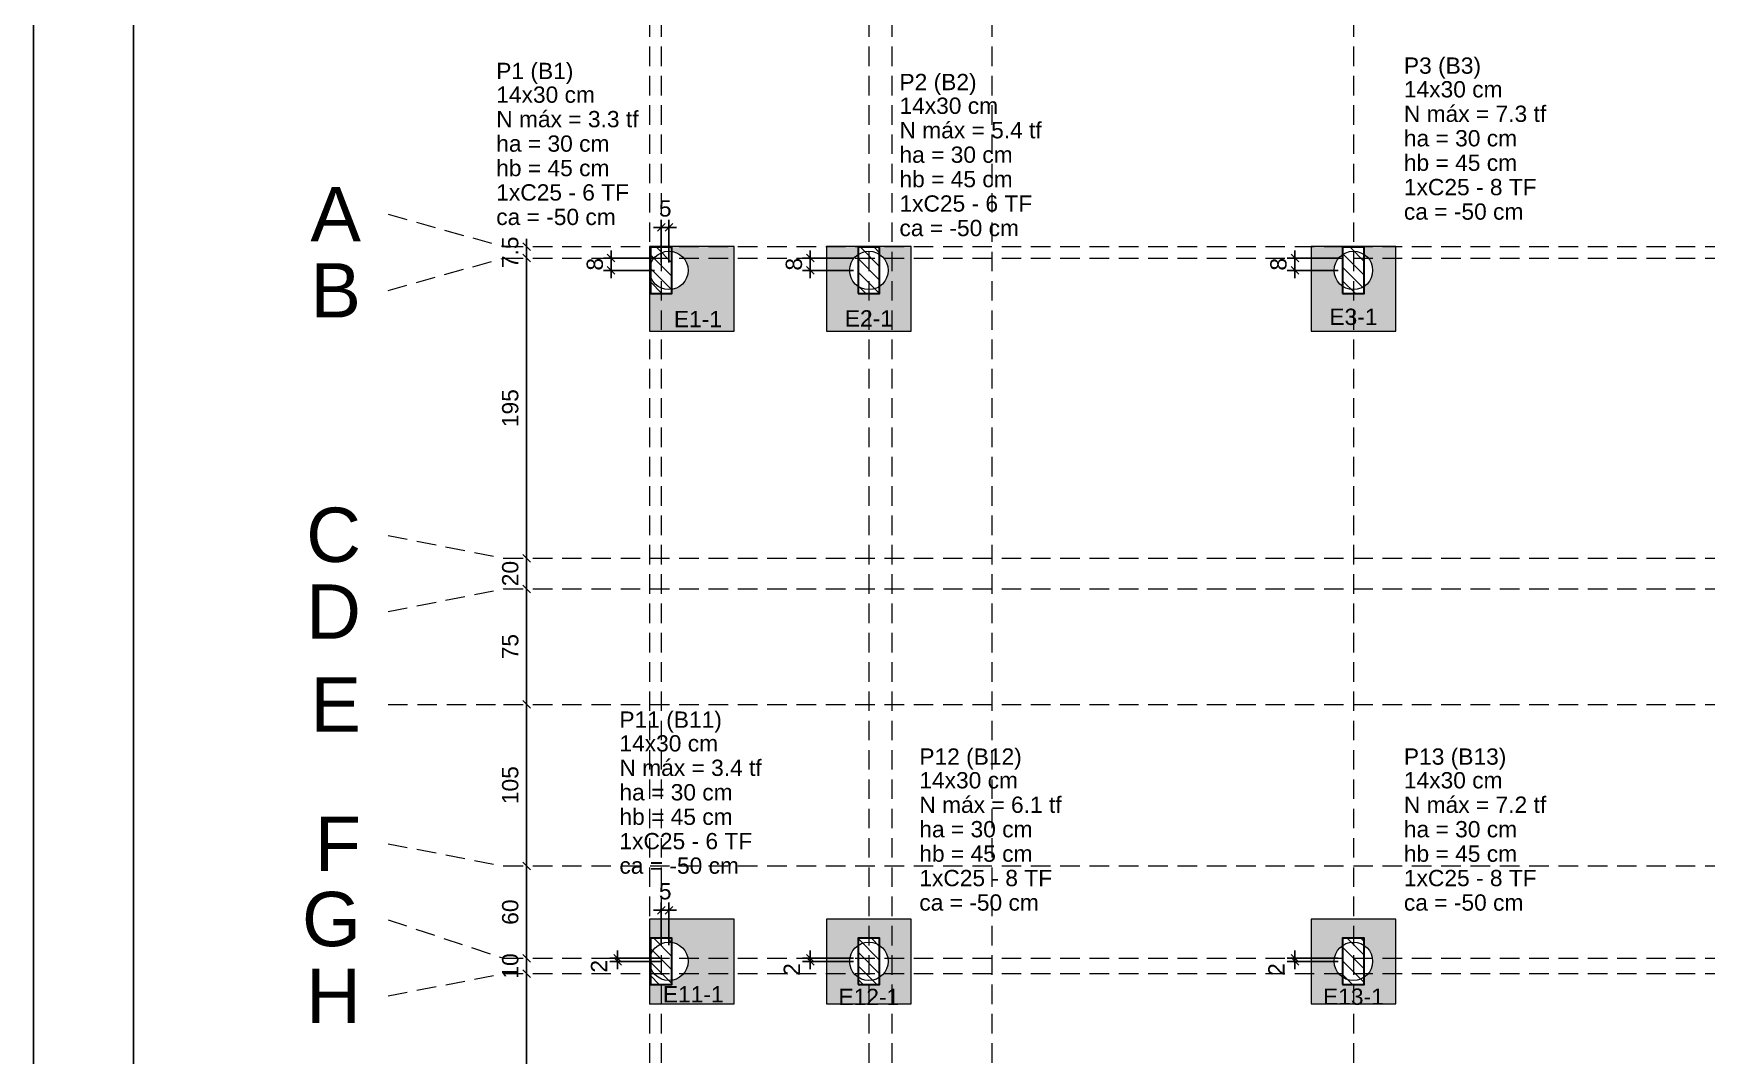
# Model space of a CAD drawing. Header units: millimetres. Extents: x -34 to 951, y -76 to 463.
# Drawn here: x -34.08 to -12.33, y 15.56 to 28.84 of the extents above; entities that cross this region are included whole.
import ezdxf

# ---------------------------------------------------------------- set-up
doc = ezdxf.new("R2010")
doc.units = ezdxf.units.MM
doc.header["$MEASUREMENT"] = 0
doc.linetypes.add('DASHED', pattern=[1.905, 1.27, -0.635])
doc.linetypes.add('NULL', pattern=[0])
for name, color, linetype, lineweight in [('LC-Cotas', 7, 'Continuous', 5), ('LC-Eixos', 7, 'DASHED', 5), ('LC-Estacas dos blocos', 252, 'Continuous', 5), ('LC-Hachuras dos blocos', 43, 'Continuous', 5), ('LC-Hachuras dos pilares', 9, 'Continuous', 5), ('LC-Seção das fundações', 7, 'Continuous', 5), ('LC-Seção dos pilares', 4, 'Continuous', 30), ('LC-Textos', 7, 'Continuous', 20)]:
    doc.layers.add(name, color=color, linetype=linetype, lineweight=lineweight)
doc.styles.add('Arial', font='arial.ttf')
doc.dimstyles.new('UM_50.000000', dxfattribs={"dimtxt": 0.18, "dimasz": 0.1, "dimexe": 0.1, "dimexo": 0.2, "dimgap": 0, "dimtad": 1, "dimtih": 1, "dimtoh": 1, "dimdec": 1, "dimlfac": 50, "dimzin": 0, "dimdsep": 46, "dimtxsty": 'Standard', "dimcen": 0.09, "dimdle": 0.1, "dimadec": 1, "dimazin": 2, "dimtfac": 1, "dimtdec": 4, "dimtofl": 0, "dimtmove": 0, "dimatfit": 3, "dimfxl": 1, "dimtolj": 1, "dimarcsym": 0})
pattern_1 = [(135, (-26.0734, -53.92581), (-0.08838835, -0.08838835), [])]

# ---------------------------------------------------------------- blocks, each defined once
blk = doc.blocks.new('_Oblique')
at = {"color": 0, "linetype": 'ByBlock', "lineweight": -2}
blk.add_line((-0.5, -0.5), (0.5, 0.5), dxfattribs=at)
blk = doc.blocks.new('*D8')
at = {"layer": 'Defpoints', "color": 0, "transparency": 16777216}
for p in [(-26.574, 25.924), (-25.812, 25.924), (-25.812, 25.764)]:
    blk.add_point(p, dxfattribs=at)
at = {"layer": 'LC-Cotas', "color": 0, "lineweight": -2, "transparency": 16777216}
for p, q in [((-26.012, 25.924), (-26.674, 25.924)), ((-26.574, 25.664), (-26.574, 26.024)), ((-26.012, 25.764), (-26.674, 25.764))]:
    blk.add_line(p, q, dxfattribs=at)
at = {"layer": 'LC-Cotas', "color": 0, "lineweight": -2, "transparency": 16777216, "xscale": 0.1, "yscale": 0.1, "zscale": 0.1}
for p, rotation in [((-26.574, 25.924), 90), ((-26.574, 25.764), 270)]:
    blk.add_blockref('_Oblique', p, dxfattribs=dict(at, rotation=rotation))
at = {"layer": 'LC-Cotas', "color": 7, "transparency": 16777216, "insert": (-26.785, 25.844), "char_height": 0.2118, "attachment_point": 5, "rotation": 90, "style": 'Arial'}
blk.add_mtext('\\A1;8', dxfattribs=at)
blk = doc.blocks.new('*D10')
at = {"layer": 'Defpoints', "color": 0, "transparency": 16777216}
for p in [(-26.491, 16.824), (-25.729, 16.824), (-25.729, 16.784)]:
    blk.add_point(p, dxfattribs=at)
at = {"layer": 'LC-Cotas', "color": 0, "lineweight": -2, "transparency": 16777216}
for p, q in [((-25.929, 16.824), (-26.591, 16.824)), ((-25.929, 16.784), (-26.591, 16.784)), ((-26.491, 16.684), (-26.491, 16.924))]:
    blk.add_line(p, q, dxfattribs=at)
at = {"layer": 'LC-Cotas', "color": 0, "lineweight": -2, "transparency": 16777216, "xscale": 0.1, "yscale": 0.1, "zscale": 0.1}
for p, rotation in [((-26.491, 16.824), 90), ((-26.491, 16.784), 270)]:
    blk.add_blockref('_Oblique', p, dxfattribs=dict(at, rotation=rotation))
at = {"layer": 'LC-Cotas', "color": 7, "transparency": 16777216, "insert": (-26.731, 16.72), "char_height": 0.2118, "attachment_point": 5, "rotation": 90, "style": 'Arial'}
blk.add_mtext('\\A1;2', dxfattribs=at)
blk = doc.blocks.new('*D11')
at = {"layer": 'Defpoints', "color": 0, "transparency": 16777216}
for p in [(-23.985, 16.824), (-23.223, 16.824), (-23.223, 16.784)]:
    blk.add_point(p, dxfattribs=at)
at = {"layer": 'LC-Cotas', "color": 0, "lineweight": -2, "transparency": 16777216}
for p, q in [((-23.423, 16.824), (-24.085, 16.824)), ((-23.423, 16.784), (-24.085, 16.784)), ((-23.985, 16.684), (-23.985, 16.924))]:
    blk.add_line(p, q, dxfattribs=at)
at = {"layer": 'LC-Cotas', "color": 0, "lineweight": -2, "transparency": 16777216, "xscale": 0.1, "yscale": 0.1, "zscale": 0.1}
for p, rotation in [((-23.985, 16.824), 90), ((-23.985, 16.784), 270)]:
    blk.add_blockref('_Oblique', p, dxfattribs=dict(at, rotation=rotation))
at = {"layer": 'LC-Cotas', "color": 7, "transparency": 16777216, "insert": (-24.225, 16.678), "char_height": 0.2118, "attachment_point": 5, "rotation": 90, "style": 'Arial'}
blk.add_mtext('\\A1;2', dxfattribs=at)
blk = doc.blocks.new('*D12')
at = {"layer": 'Defpoints', "color": 0, "transparency": 16777216}
for p in [(-17.685, 16.824), (-16.923, 16.824), (-16.923, 16.784)]:
    blk.add_point(p, dxfattribs=at)
at = {"layer": 'LC-Cotas', "color": 0, "lineweight": -2, "transparency": 16777216}
for p, q in [((-17.123, 16.824), (-17.785, 16.824)), ((-17.123, 16.784), (-17.785, 16.784)), ((-17.685, 16.684), (-17.685, 16.924))]:
    blk.add_line(p, q, dxfattribs=at)
at = {"layer": 'LC-Cotas', "color": 0, "lineweight": -2, "transparency": 16777216, "xscale": 0.1, "yscale": 0.1, "zscale": 0.1}
for p, rotation in [((-17.685, 16.824), 90), ((-17.685, 16.784), 270)]:
    blk.add_blockref('_Oblique', p, dxfattribs=dict(at, rotation=rotation))
at = {"layer": 'LC-Cotas', "color": 7, "transparency": 16777216, "insert": (-17.925, 16.678), "char_height": 0.2118, "attachment_point": 5, "rotation": 90, "style": 'Arial'}
blk.add_mtext('\\A1;2', dxfattribs=at)
blk = doc.blocks.new('*D15')
at = {"layer": 'Defpoints', "color": 0, "transparency": 16777216}
for p in [(-23.985, 25.924), (-23.223, 25.924), (-23.223, 25.764)]:
    blk.add_point(p, dxfattribs=at)
at = {"layer": 'LC-Cotas', "color": 0, "lineweight": -2, "transparency": 16777216}
for p, q in [((-23.423, 25.924), (-24.085, 25.924)), ((-23.985, 25.664), (-23.985, 26.024)), ((-23.423, 25.764), (-24.085, 25.764))]:
    blk.add_line(p, q, dxfattribs=at)
at = {"layer": 'LC-Cotas', "color": 0, "lineweight": -2, "transparency": 16777216, "xscale": 0.1, "yscale": 0.1, "zscale": 0.1}
for p, rotation in [((-23.985, 25.924), 90), ((-23.985, 25.764), 270)]:
    blk.add_blockref('_Oblique', p, dxfattribs=dict(at, rotation=rotation))
at = {"layer": 'LC-Cotas', "color": 7, "transparency": 16777216, "insert": (-24.197, 25.844), "char_height": 0.2118, "attachment_point": 5, "rotation": 90, "style": 'Arial'}
blk.add_mtext('\\A1;8', dxfattribs=at)
blk = doc.blocks.new('*D18')
at = {"layer": 'Defpoints', "color": 0, "transparency": 16777216}
for p in [(-17.685, 25.924), (-16.923, 25.924), (-16.923, 25.764)]:
    blk.add_point(p, dxfattribs=at)
at = {"layer": 'LC-Cotas', "color": 0, "lineweight": -2, "transparency": 16777216}
for p, q in [((-17.123, 25.924), (-17.785, 25.924)), ((-17.685, 25.664), (-17.685, 26.024)), ((-17.123, 25.764), (-17.785, 25.764))]:
    blk.add_line(p, q, dxfattribs=at)
at = {"layer": 'LC-Cotas', "color": 0, "lineweight": -2, "transparency": 16777216, "xscale": 0.1, "yscale": 0.1, "zscale": 0.1}
for p, rotation in [((-17.685, 25.924), 90), ((-17.685, 25.764), 270)]:
    blk.add_blockref('_Oblique', p, dxfattribs=dict(at, rotation=rotation))
at = {"layer": 'LC-Cotas', "color": 7, "transparency": 16777216, "insert": (-17.897, 25.844), "char_height": 0.2118, "attachment_point": 5, "rotation": 90, "style": 'Arial'}
blk.add_mtext('\\A1;8', dxfattribs=at)
blk = doc.blocks.new('*D81')
at = {"layer": 'Defpoints', "color": 0, "transparency": 16777216}
for p in [(-27.673, 16.624), (-27.673, 16.624), (-27.673, 11.724)]:
    blk.add_point(p, dxfattribs=at)
at = {"layer": 'LC-Cotas', "color": 0, "lineweight": -2, "transparency": 16777216}
blk.add_line((-27.673, 11.624), (-27.673, 16.724), dxfattribs=at)
at = {"layer": 'LC-Cotas', "color": 0, "lineweight": -2, "transparency": 16777216, "xscale": 0.1, "yscale": 0.1, "zscale": 0.1}
for p, rotation in [((-27.673, 16.624), 90), ((-27.673, 11.724), 270)]:
    blk.add_blockref('_Oblique', p, dxfattribs=dict(at, rotation=rotation))
at = {"layer": 'LC-Cotas', "color": 7, "transparency": 16777216, "insert": (-27.885, 14.174), "char_height": 0.2118, "attachment_point": 5, "rotation": 90, "style": 'Arial'}
blk.add_mtext('\\A1;245', dxfattribs=at)
blk = doc.blocks.new('*D82')
at = {"layer": 'Defpoints', "color": 0, "transparency": 16777216}
for p in [(-27.673, 16.824), (-27.673, 16.824), (-27.673, 16.624)]:
    blk.add_point(p, dxfattribs=at)
at = {"layer": 'LC-Cotas', "color": 0, "lineweight": -2, "transparency": 16777216}
blk.add_line((-27.673, 16.524), (-27.673, 16.924), dxfattribs=at)
at = {"layer": 'LC-Cotas', "color": 0, "lineweight": -2, "transparency": 16777216, "xscale": 0.1, "yscale": 0.1, "zscale": 0.1}
for p, rotation in [((-27.673, 16.824), 90), ((-27.673, 16.624), 270)]:
    blk.add_blockref('_Oblique', p, dxfattribs=dict(at, rotation=rotation))
at = {"layer": 'LC-Cotas', "color": 7, "transparency": 16777216, "insert": (-27.885, 16.724), "char_height": 0.2118, "attachment_point": 5, "rotation": 90, "style": 'Arial'}
blk.add_mtext('\\A1;10', dxfattribs=at)
blk = doc.blocks.new('*D83')
at = {"layer": 'Defpoints', "color": 0, "transparency": 16777216}
for p in [(-27.673, 18.024), (-27.673, 18.024), (-27.673, 16.824)]:
    blk.add_point(p, dxfattribs=at)
at = {"layer": 'LC-Cotas', "color": 0, "lineweight": -2, "transparency": 16777216}
blk.add_line((-27.673, 16.724), (-27.673, 18.124), dxfattribs=at)
at = {"layer": 'LC-Cotas', "color": 0, "lineweight": -2, "transparency": 16777216, "xscale": 0.1, "yscale": 0.1, "zscale": 0.1}
for p, rotation in [((-27.673, 18.024), 90), ((-27.673, 16.824), 270)]:
    blk.add_blockref('_Oblique', p, dxfattribs=dict(at, rotation=rotation))
at = {"layer": 'LC-Cotas', "color": 7, "transparency": 16777216, "insert": (-27.885, 17.424), "char_height": 0.2118, "attachment_point": 5, "rotation": 90, "style": 'Arial'}
blk.add_mtext('\\A1;60', dxfattribs=at)
blk = doc.blocks.new('*D84')
at = {"layer": 'Defpoints', "color": 0, "transparency": 16777216}
for p in [(-27.673, 20.124), (-27.673, 20.124), (-27.673, 18.024)]:
    blk.add_point(p, dxfattribs=at)
at = {"layer": 'LC-Cotas', "color": 0, "lineweight": -2, "transparency": 16777216}
blk.add_line((-27.673, 17.924), (-27.673, 20.224), dxfattribs=at)
at = {"layer": 'LC-Cotas', "color": 0, "lineweight": -2, "transparency": 16777216, "xscale": 0.1, "yscale": 0.1, "zscale": 0.1}
for p, rotation in [((-27.673, 20.124), 90), ((-27.673, 18.024), 270)]:
    blk.add_blockref('_Oblique', p, dxfattribs=dict(at, rotation=rotation))
at = {"layer": 'LC-Cotas', "color": 7, "transparency": 16777216, "insert": (-27.885, 19.074), "char_height": 0.2118, "attachment_point": 5, "rotation": 90, "style": 'Arial'}
blk.add_mtext('\\A1;105', dxfattribs=at)
blk = doc.blocks.new('*D85')
at = {"layer": 'Defpoints', "color": 0, "transparency": 16777216}
for p in [(-27.673, 21.624), (-27.673, 21.624), (-27.673, 20.124)]:
    blk.add_point(p, dxfattribs=at)
at = {"layer": 'LC-Cotas', "color": 0, "lineweight": -2, "transparency": 16777216}
blk.add_line((-27.673, 20.024), (-27.673, 21.724), dxfattribs=at)
at = {"layer": 'LC-Cotas', "color": 0, "lineweight": -2, "transparency": 16777216, "xscale": 0.1, "yscale": 0.1, "zscale": 0.1}
for p, rotation in [((-27.673, 21.624), 90), ((-27.673, 20.124), 270)]:
    blk.add_blockref('_Oblique', p, dxfattribs=dict(at, rotation=rotation))
at = {"layer": 'LC-Cotas', "color": 7, "transparency": 16777216, "insert": (-27.885, 20.874), "char_height": 0.2118, "attachment_point": 5, "rotation": 90, "style": 'Arial'}
blk.add_mtext('\\A1;75', dxfattribs=at)
blk = doc.blocks.new('*D86')
at = {"layer": 'Defpoints', "color": 0, "transparency": 16777216}
for p in [(-27.673, 22.024), (-27.673, 22.024), (-27.673, 21.624)]:
    blk.add_point(p, dxfattribs=at)
at = {"layer": 'LC-Cotas', "color": 0, "lineweight": -2, "transparency": 16777216}
blk.add_line((-27.673, 21.524), (-27.673, 22.124), dxfattribs=at)
at = {"layer": 'LC-Cotas', "color": 0, "lineweight": -2, "transparency": 16777216, "xscale": 0.1, "yscale": 0.1, "zscale": 0.1}
for p, rotation in [((-27.673, 22.024), 90), ((-27.673, 21.624), 270)]:
    blk.add_blockref('_Oblique', p, dxfattribs=dict(at, rotation=rotation))
at = {"layer": 'LC-Cotas', "color": 7, "transparency": 16777216, "insert": (-27.885, 21.824), "char_height": 0.2118, "attachment_point": 5, "rotation": 90, "style": 'Arial'}
blk.add_mtext('\\A1;20', dxfattribs=at)
blk = doc.blocks.new('*D87')
at = {"layer": 'Defpoints', "color": 0, "transparency": 16777216}
for p in [(-27.673, 25.924), (-27.673, 25.924), (-27.673, 22.024)]:
    blk.add_point(p, dxfattribs=at)
at = {"layer": 'LC-Cotas', "color": 0, "lineweight": -2, "transparency": 16777216}
blk.add_line((-27.673, 21.924), (-27.673, 26.024), dxfattribs=at)
at = {"layer": 'LC-Cotas', "color": 0, "lineweight": -2, "transparency": 16777216, "xscale": 0.1, "yscale": 0.1, "zscale": 0.1}
for p, rotation in [((-27.673, 25.924), 90), ((-27.673, 22.024), 270)]:
    blk.add_blockref('_Oblique', p, dxfattribs=dict(at, rotation=rotation))
at = {"layer": 'LC-Cotas', "color": 7, "transparency": 16777216, "insert": (-27.885, 23.974), "char_height": 0.2118, "attachment_point": 5, "rotation": 90, "style": 'Arial'}
blk.add_mtext('\\A1;195', dxfattribs=at)
blk = doc.blocks.new('*D88')
at = {"layer": 'Defpoints', "color": 0, "transparency": 16777216}
for p in [(-27.673, 26.074), (-27.673, 26.074), (-27.673, 25.924)]:
    blk.add_point(p, dxfattribs=at)
at = {"layer": 'LC-Cotas', "color": 0, "lineweight": -2, "transparency": 16777216}
blk.add_line((-27.673, 25.824), (-27.673, 26.174), dxfattribs=at)
at = {"layer": 'LC-Cotas', "color": 0, "lineweight": -2, "transparency": 16777216, "xscale": 0.1, "yscale": 0.1, "zscale": 0.1}
for p, rotation in [((-27.673, 26.074), 90), ((-27.673, 25.924), 270)]:
    blk.add_blockref('_Oblique', p, dxfattribs=dict(at, rotation=rotation))
at = {"layer": 'LC-Cotas', "color": 7, "transparency": 16777216, "insert": (-27.885, 25.999), "char_height": 0.2118, "attachment_point": 5, "rotation": 90, "style": 'Arial'}
blk.add_mtext('\\A1;7.5', dxfattribs=at)
blk = doc.blocks.new('*D174')
at = {"layer": 'Defpoints', "color": 0, "transparency": 16777216}
for p in [(-25.823, 17.449), (-25.923, 16.793), (-25.823, 16.793)]:
    blk.add_point(p, dxfattribs=at)
at = {"layer": 'LC-Cotas', "color": 0, "lineweight": -2, "transparency": 16777216}
for p, q in [((-26.023, 17.449), (-25.723, 17.449)), ((-25.923, 16.993), (-25.923, 17.549)), ((-25.823, 16.993), (-25.823, 17.549))]:
    blk.add_line(p, q, dxfattribs=at)
at = {"layer": 'LC-Cotas', "color": 0, "lineweight": -2, "transparency": 16777216, "xscale": 0.1, "yscale": 0.1, "zscale": 0.1, "rotation": 180}
blk.add_blockref('_Oblique', (-25.923, 17.449), dxfattribs=at)
at = {"layer": 'LC-Cotas', "color": 0, "lineweight": -2, "transparency": 16777216, "xscale": 0.1, "yscale": 0.1, "zscale": 0.1}
blk.add_blockref('_Oblique', (-25.823, 17.449), dxfattribs=at)
at = {"layer": 'LC-Cotas', "color": 7, "transparency": 16777216, "insert": (-25.871, 17.694), "char_height": 0.2118, "attachment_point": 5, "rotation": 0.0057, "style": 'Arial'}
blk.add_mtext('\\A1;5', dxfattribs=at)
blk = doc.blocks.new('*D175')
at = {"layer": 'Defpoints', "color": 0, "transparency": 16777216}
for p in [(-25.823, 26.323), (-25.923, 25.667), (-25.823, 25.667)]:
    blk.add_point(p, dxfattribs=at)
at = {"layer": 'LC-Cotas', "color": 0, "lineweight": -2, "transparency": 16777216}
for p, q in [((-26.023, 26.323), (-25.723, 26.323)), ((-25.923, 25.867), (-25.923, 26.423)), ((-25.823, 25.867), (-25.823, 26.423))]:
    blk.add_line(p, q, dxfattribs=at)
at = {"layer": 'LC-Cotas', "color": 0, "lineweight": -2, "transparency": 16777216, "xscale": 0.1, "yscale": 0.1, "zscale": 0.1, "rotation": 180}
blk.add_blockref('_Oblique', (-25.923, 26.323), dxfattribs=at)
at = {"layer": 'LC-Cotas', "color": 0, "lineweight": -2, "transparency": 16777216, "xscale": 0.1, "yscale": 0.1, "zscale": 0.1}
blk.add_blockref('_Oblique', (-25.823, 26.323), dxfattribs=at)
at = {"layer": 'LC-Cotas', "color": 7, "transparency": 16777216, "insert": (-25.871, 26.568), "char_height": 0.2118, "attachment_point": 5, "rotation": 0.0057, "style": 'Arial'}
blk.add_mtext('\\A1;5', dxfattribs=at)

msp = doc.modelspace()

# ---------------------------------------------------------------- hatches: boundary and pattern name
h = msp.add_hatch(color=43)
h.dxf.hatch_style = 1
h.paths.add_polyline_path([(-24.9734, 25.9242), (-25.6313, 25.9242, -0.1753905), (-25.5734, 25.7642, -0.3678942), (-25.7834, 25.5174), (-25.7834, 25.4642), (-25.9234, 25.4642), (-25.9234, 24.9742), (-24.9734, 24.9742)])
h.paths.add_polyline_path([(-25.9234, 25.4642), (-26.0634, 25.4642), (-26.0634, 25.6942, -0.0710678), (-26.0734, 25.7642), (-26.0734, 24.9742), (-25.9234, 24.9742)])
h.paths.add_polyline_path([(-24.9734, 26.0742), (-25.9234, 26.0742), (-25.9234, 26.0642), (-25.7834, 26.0642), (-25.7834, 26.011, -0.1808352), (-25.6313, 25.9242), (-24.9734, 25.9242)])
h = msp.add_hatch(color=43)
h.dxf.hatch_style = 1
h.paths.add_polyline_path([(-22.6734, 25.9242), (-22.9234, 25.9242), (-22.9234, 24.9742), (-22.6734, 24.9742)])
h.paths.add_polyline_path([(-22.9234, 25.9242), (-23.0313, 25.9242, -0.1753905), (-22.9734, 25.7642, -0.2490694), (-23.0834, 25.5571), (-23.0834, 25.4642), (-23.2234, 25.4642), (-23.2234, 24.9742), (-22.9234, 24.9742)])
h.paths.add_polyline_path([(-23.2234, 25.4642), (-23.3634, 25.4642), (-23.3634, 25.5571, -0.2490694), (-23.4734, 25.7642, -0.1753905), (-23.4155, 25.9242), (-23.7734, 25.9242), (-23.7734, 24.9742), (-23.2234, 24.9742)])
h.paths.add_polyline_path([(-23.3634, 26.0642), (-23.2234, 26.0642), (-23.2234, 26.0742), (-23.7734, 26.0742), (-23.7734, 25.9242), (-23.4155, 25.9242, -0.070595), (-23.3634, 25.9713)])
h.paths.add_polyline_path([(-22.6734, 26.0742), (-22.9234, 26.0742), (-22.9234, 25.9242), (-22.6734, 25.9242)])
h.paths.add_polyline_path([(-22.9234, 26.0742), (-23.2234, 26.0742), (-23.2234, 26.0642), (-23.0834, 26.0642), (-23.0834, 25.9713, -0.070595), (-23.0313, 25.9242), (-22.9234, 25.9242)])
h = msp.add_hatch(color=43)
h.dxf.hatch_style = 1
h.paths.add_polyline_path([(-16.3734, 25.9242), (-16.7313, 25.9242, -0.1753905), (-16.6734, 25.7642, -0.2490694), (-16.7834, 25.5571), (-16.7834, 25.4642), (-16.9234, 25.4642), (-16.9234, 24.9742), (-16.3734, 24.9742)])
h.paths.add_polyline_path([(-16.9234, 25.4642), (-17.0634, 25.4642), (-17.0634, 25.5571, -0.2490694), (-17.1734, 25.7642, -0.1753905), (-17.1155, 25.9242), (-17.4734, 25.9242), (-17.4734, 24.9742), (-16.9234, 24.9742)])
h.paths.add_polyline_path([(-17.0634, 26.0642), (-16.9234, 26.0642), (-16.9234, 26.0742), (-17.4734, 26.0742), (-17.4734, 25.9242), (-17.1155, 25.9242, -0.070595), (-17.0634, 25.9713)])
h.paths.add_polyline_path([(-16.3734, 26.0742), (-16.9234, 26.0742), (-16.9234, 26.0642), (-16.7834, 26.0642), (-16.7834, 25.9713, -0.070595), (-16.7313, 25.9242), (-16.3734, 25.9242)])
h = msp.add_hatch(color=43)
h.dxf.hatch_style = 1
h.paths.add_polyline_path([(-24.9734, 17.3342), (-25.9234, 17.3342), (-25.9234, 17.0842), (-25.7834, 17.0842), (-25.7834, 17.031, -0.3229247), (-25.5766, 16.8242), (-24.9734, 16.8242)])
h.paths.add_polyline_path([(-25.9234, 17.3342), (-26.0734, 17.3342), (-26.0734, 16.8242), (-26.0702, 16.8242, -0.0307856), (-26.0634, 16.8542), (-26.0634, 17.0842), (-25.9234, 17.0842)])
h.paths.add_polyline_path([(-24.9734, 16.8242), (-25.5766, 16.8242, -0.0401943), (-25.5734, 16.7842, -0.1753905), (-25.6313, 16.6242), (-24.9734, 16.6242)])
h.paths.add_polyline_path([(-24.9734, 16.6242), (-25.6313, 16.6242, -0.1808352), (-25.7834, 16.5374), (-25.7834, 16.4842), (-25.9234, 16.4842), (-25.9234, 16.2342), (-24.9734, 16.2342)])
h.paths.add_polyline_path([(-25.9234, 16.4842), (-26.0634, 16.4842), (-26.0634, 16.6242), (-26.0734, 16.6242), (-26.0734, 16.2342), (-25.9234, 16.2342)])
at = {"layer": 'LC-Hachuras dos blocos', "linetype": 'Continuous', "ltscale": 0.2}
h = msp.add_hatch(color=43, dxfattribs=at)
h.paths.add_polyline_path([(-23.7734, 17.3342), (-23.7734, 16.2342), (-22.6734, 16.2342), (-22.6734, 17.3342), (-23.7734, 17.3342)])
h.paths.add_polyline_path([(-23.0834, 16.5792), (-23.0466, 16.6074), (-23.0069, 16.6592), (-22.9819, 16.7195), (-22.9734, 16.7842), (-22.9819, 16.8489), (-23.0069, 16.9092), (-23.0466, 16.961), (-23.0834, 16.9892), (-23.0834, 17.0842), (-23.3634, 17.0842), (-23.3634, 16.9892), (-23.4002, 16.961), (-23.4399, 16.9092), (-23.4649, 16.8489), (-23.4734, 16.7842), (-23.4649, 16.7195), (-23.4399, 16.6592), (-23.4002, 16.6074), (-23.3634, 16.5792), (-23.3634, 16.4842), (-23.0834, 16.4842), (-23.0834, 16.5792)], flags=0)
h = msp.add_hatch(color=43, dxfattribs=at)
h.paths.add_polyline_path([(-17.4734, 17.3342), (-17.4734, 16.2342), (-16.3734, 16.2342), (-16.3734, 17.3342), (-17.4734, 17.3342)])
h.paths.add_polyline_path([(-16.7834, 16.5792), (-16.7466, 16.6074), (-16.7069, 16.6592), (-16.6819, 16.7195), (-16.6734, 16.7842), (-16.6819, 16.8489), (-16.7069, 16.9092), (-16.7466, 16.961), (-16.7834, 16.9892), (-16.7834, 17.0842), (-17.0634, 17.0842), (-17.0634, 16.9892), (-17.1002, 16.961), (-17.1399, 16.9092), (-17.1649, 16.8489), (-17.1734, 16.7842), (-17.1649, 16.7195), (-17.1399, 16.6592), (-17.1002, 16.6074), (-17.0634, 16.5792), (-17.0634, 16.4842), (-16.7834, 16.4842), (-16.7834, 16.5792)], flags=0)
at = {"layer": 'LC-Hachuras dos pilares', "linetype": 'Continuous', "ltscale": 0.2}
h = msp.add_hatch(dxfattribs=at)
h.set_pattern_fill('ANSI31', color=9, angle=90, style=0)
h.set_pattern_definition(pattern_1)
h.paths.add_polyline_path([(-26.0634, 25.4642), (-25.7834, 25.4642), (-25.7834, 26.0642), (-26.0634, 26.0642), (-26.0634, 25.4642)])
h = msp.add_hatch(dxfattribs=at)
h.set_pattern_fill('ANSI31', color=9, angle=90, style=0)
h.set_pattern_definition(pattern_1)
h.paths.add_polyline_path([(-23.3634, 25.4642), (-23.0834, 25.4642), (-23.0834, 26.0642), (-23.3634, 26.0642), (-23.3634, 25.4642)])
h = msp.add_hatch(dxfattribs=at)
h.set_pattern_fill('ANSI31', color=9, angle=90, style=0)
h.set_pattern_definition(pattern_1)
h.paths.add_polyline_path([(-17.0634, 25.4642), (-16.7834, 25.4642), (-16.7834, 26.0642), (-17.0634, 26.0642), (-17.0634, 25.4642)])
h = msp.add_hatch(dxfattribs=at)
h.set_pattern_fill('ANSI31', color=9, angle=90, style=0)
h.set_pattern_definition(pattern_1)
h.paths.add_polyline_path([(-26.0634, 16.4842), (-25.7834, 16.4842), (-25.7834, 17.0842), (-26.0634, 17.0842), (-26.0634, 16.4842)])
h = msp.add_hatch(dxfattribs=at)
h.set_pattern_fill('ANSI31', color=9, angle=90, style=0)
h.set_pattern_definition(pattern_1)
h.paths.add_polyline_path([(-23.3634, 16.4842), (-23.0834, 16.4842), (-23.0834, 17.0842), (-23.3634, 17.0842), (-23.3634, 16.4842)])
h = msp.add_hatch(dxfattribs=at)
h.set_pattern_fill('ANSI31', color=9, angle=90, style=0)
h.set_pattern_definition(pattern_1)
h.paths.add_polyline_path([(-17.0634, 16.4842), (-16.7834, 16.4842), (-16.7834, 17.0842), (-17.0634, 17.0842), (-17.0634, 16.4842)])

# ---------------------------------------------------------------- linework, layer by layer
at = {"color": 7}
for p, q in [((-34.0843, -76.3225), (-34.0843, 42.5775)), ((-32.7843, -74.0225), (-32.7843, 40.2775))]:
    msp.add_line(p, q, dxfattribs=at)
at = {"layer": 'LC-Eixos', "ltscale": 0.2}
for p, q in [((-26.0734, 30.1981), (-26.0734, -63.4258)), ((-25.9234, 30.1981), (-25.9234, -63.4258)), ((-23.2234, 30.1981), (-23.2234, -63.4258)), ((-22.9234, 30.1981), (-22.9234, -63.4258)), ((-21.6234, 30.1981), (-21.6234, -63.4258)), ((-16.9234, 30.1981), (-16.9234, -63.4258)), ((-29.4734, 26.4934), (-27.9734, 26.0742)), ((-29.4734, 25.505), (-27.9734, 25.9242)), ((-27.9734, 26.0742), (7.7872, 26.0742)), ((-27.9734, 25.9242), (7.7872, 25.9242)), ((-29.4734, 22.3184), (-27.9734, 22.0242)), ((-27.9734, 22.0242), (7.7872, 22.0242)), ((-29.4734, 21.33), (-27.9734, 21.6242)), ((-27.9734, 21.6242), (7.7872, 21.6242)), ((-29.4734, 20.1242), (-27.9734, 20.1242)), ((-27.9734, 20.1242), (7.7872, 20.1242)), ((-29.4734, 18.3126), (-27.9734, 18.0242)), ((-27.9734, 18.0242), (7.7872, 18.0242)), ((-29.4734, 17.3242), (-27.9734, 16.8242)), ((-27.9734, 16.8242), (7.7872, 16.8242)), ((-29.4734, 16.3358), (-27.9734, 16.6242)), ((-27.9734, 16.6242), (7.7872, 16.6242))]:
    msp.add_line(p, q, dxfattribs=at)
at = {"layer": 'LC-Estacas dos blocos'}
for centre in [(-25.8234, 25.7642), (-23.2234, 25.7642), (-16.9234, 25.7642), (-25.8234, 16.7842), (-23.2234, 16.7842), (-16.9234, 16.7842)]:
    msp.add_circle(centre, 0.25, dxfattribs=at)
at = {"layer": 'LC-Seção das fundações'}
for points in [[(-26.0734, 26.0742), (-26.0734, 24.9742), (-24.9734, 24.9742), (-24.9734, 26.0742), (-26.0734, 26.0742)], [(-23.7734, 26.0742), (-23.7734, 24.9742), (-22.6734, 24.9742), (-22.6734, 26.0742), (-23.7734, 26.0742)], [(-17.4734, 26.0742), (-17.4734, 24.9742), (-16.3734, 24.9742), (-16.3734, 26.0742), (-17.4734, 26.0742)], [(-26.0734, 17.3342), (-26.0734, 16.2342), (-24.9734, 16.2342), (-24.9734, 17.3342), (-26.0734, 17.3342)], [(-23.7734, 17.3342), (-23.7734, 16.2342), (-22.6734, 16.2342), (-22.6734, 17.3342), (-23.7734, 17.3342)], [(-17.4734, 17.3342), (-17.4734, 16.2342), (-16.3734, 16.2342), (-16.3734, 17.3342), (-17.4734, 17.3342)]]:
    msp.add_lwpolyline(points, close=True, dxfattribs=at)
at = {"layer": 'LC-Seção dos pilares'}
for points in [[(-26.0634, 25.4642), (-25.7834, 25.4642), (-25.7834, 26.0642), (-26.0634, 26.0642), (-26.0634, 25.4642)], [(-23.3634, 25.4642), (-23.0834, 25.4642), (-23.0834, 26.0642), (-23.3634, 26.0642), (-23.3634, 25.4642)], [(-17.0634, 25.4642), (-16.7834, 25.4642), (-16.7834, 26.0642), (-17.0634, 26.0642), (-17.0634, 25.4642)], [(-26.0634, 16.4842), (-25.7834, 16.4842), (-25.7834, 17.0842), (-26.0634, 17.0842), (-26.0634, 16.4842)], [(-23.3634, 16.4842), (-23.0834, 16.4842), (-23.0834, 17.0842), (-23.3634, 17.0842), (-23.3634, 16.4842)], [(-17.0634, 16.4842), (-16.7834, 16.4842), (-16.7834, 17.0842), (-17.0634, 17.0842), (-17.0634, 16.4842)]]:
    msp.add_lwpolyline(points, close=True, dxfattribs=at)

# ---------------------------------------------------------------- texts
at = {"layer": 'LC-Textos', "linetype": 'NULL', "ltscale": 0.2, "line_spacing_factor": 0.798, "style": 'Arial'}
for s, insert, char_height, width, attachment_point in [('P3 (B3)', (-16.2674, 28.2562), 0.2118, 2.005966, 7), ('14x30 cm', (-16.2674, 28.0091), 0.2118, 2.565492, 7), ('N máx = 7.3 tf', (-16.2674, 27.6911), 0.2118, 3.699397, 7), ('ha = 30 cm', (-16.2674, 27.3731), 0.2118, 2.943568, 7), ('hb = 45 cm', (-16.2674, 27.0551), 0.2118, 2.943568, 7), ('A', (-29.8264, 26.1402), 0.706, 1.316216, 9), ('1xC25 - 8 TF', (-16.2674, 26.7381), 0.2118, 3.452727, 7), ('ca = -50 cm', (-16.2674, 26.4201), 0.2118, 3.107584, 7), ('B', (-29.8264, 25.1522), 0.706, 1.316216, 9), ('E1-1', (-25.4458, 25.0256), 0.2118, 1.249814, 8), ('E2-1', (-23.2234, 25.0341), 0.2118, 1.249814, 8), ('E3-1', (-16.9234, 25.0521), 0.2118, 1.249814, 8), ('C', (-29.8264, 21.9652), 0.706, 1.424915, 9), ('D', (-29.8264, 20.9772), 0.706, 1.424915, 9), ('E', (-29.8264, 19.7712), 0.706, 1.316216, 9), ('P12 (B12)', (-22.5674, 19.2762), 0.2118, 2.663966, 7), ('P13 (B13)', (-16.2674, 19.2762), 0.2118, 2.663966, 7), ('14x30 cm', (-22.5674, 19.0291), 0.2118, 2.565492, 7), ('14x30 cm', (-16.2674, 19.0291), 0.2118, 2.565492, 7), ('N máx = 6.1 tf', (-22.5674, 18.7111), 0.2118, 3.699397, 7), ('N máx = 7.2 tf', (-16.2674, 18.7111), 0.2118, 3.699397, 7), ('F', (-29.8264, 17.9592), 0.706, 1.205366, 9), ('ha = 30 cm', (-22.5674, 18.3931), 0.2118, 2.943568, 7), ('ha = 30 cm', (-16.2674, 18.3931), 0.2118, 2.943568, 7), ('hb = 45 cm', (-22.5674, 18.0751), 0.2118, 2.943568, 7), ('hb = 45 cm', (-16.2674, 18.0751), 0.2118, 2.943568, 7), ('1xC25 - 8 TF', (-22.5674, 17.7581), 0.2118, 3.452727, 7), ('1xC25 - 8 TF', (-16.2674, 17.7581), 0.2118, 3.452727, 7), ('G', (-29.8264, 16.9712), 0.706, 1.534689, 9), ('ca = -50 cm', (-22.5674, 17.4401), 0.2118, 3.107584, 7), ('ca = -50 cm', (-16.2674, 17.4401), 0.2118, 3.107584, 7), ('H', (-29.8264, 15.9832), 0.706, 1.424915, 9), ('E11-1', (-25.5062, 16.2505), 0.2118, 1.578814, 8), ('E12-1', (-23.2234, 16.2161), 0.2118, 1.578814, 8), ('E13-1', (-16.9234, 16.2161), 0.2118, 1.578814, 8)]:
    msp.add_mtext(s, dxfattribs=dict(at, insert=insert, char_height=char_height, width=width, attachment_point=attachment_point))
at = {"layer": 'LC-Textos', "color": 5, "linetype": 'NULL', "ltscale": 0.2, "char_height": 0.2118, "attachment_point": 7, "line_spacing_factor": 0.798, "style": 'Arial'}
for s, insert, width in [('P1 (B1)', (-28.0677, 28.1869), 2.005966), ('P2 (B2)', (-22.8256, 28.0427), 2.005966), ('14x30 cm', (-28.0677, 27.9398), 2.565492), ('N máx = 3.3 tf', (-28.0677, 27.6218), 3.699397), ('14x30 cm', (-22.8256, 27.7956), 2.565492), ('N máx = 5.4 tf', (-22.8256, 27.4776), 3.699397), ('ha = 30 cm', (-28.0677, 27.3038), 2.943568), ('hb = 45 cm', (-28.0677, 26.9858), 2.943568), ('ha = 30 cm', (-22.8256, 27.1596), 2.943568), ('hb = 45 cm', (-22.8256, 26.8416), 2.943568), ('1xC25 - 6 TF', (-28.0677, 26.6688), 3.452727), ('ca = -50 cm', (-28.0677, 26.3508), 3.107584), ('1xC25 - 6 TF', (-22.8256, 26.5246), 3.452727), ('ca = -50 cm', (-22.8256, 26.2066), 3.107584), ('P11 (B11)', (-26.4662, 19.756), 2.663966), ('14x30 cm', (-26.4662, 19.5089), 2.565492), ('N máx = 3.4 tf', (-26.4662, 19.1909), 3.699397), ('ha = 30 cm', (-26.4662, 18.8729), 2.943568), ('hb = 45 cm', (-26.4662, 18.5549), 2.943568), ('1xC25 - 6 TF', (-26.4662, 18.2379), 3.452727), ('ca = -50 cm', (-26.4662, 17.9199), 3.107584)]:
    msp.add_mtext(s, dxfattribs=dict(at, insert=insert, width=width))

# ---------------------------------------------------------------- dimensions: what is measured, and where the dimension line sits
at = {"layer": 'LC-Cotas'}
for base, p1, p2, picture, middle in [((-25.8234, 26.3231), (-25.9234, 25.6672), (-25.8234, 25.6672), '*D175', (-25.8715, 26.5682)), ((-25.8234, 17.4493), (-25.9234, 16.7934), (-25.8234, 16.7934), '*D174', (-25.8715, 17.6944))]:
    dim = msp.add_linear_dim(base=base, p1=p1, p2=p2, dimstyle='UM_50.000000', override={"dimtxt": 0.2118, "dimtih": 0, "dimtoh": 0, "dimzin": 8, "dimtxsty": 'Arial', "dimblk": 'Oblique', "dimblk1": 'Oblique', "dimblk2": 'Oblique', "dimsah": 1, "dimclrt": 7, "dimazin": 3, "dimtmove": 2, "dimldrblk": 'Oblique'}, dxfattribs=at)
    dim.commit()
    dim.dimension.update_dxf_attribs({"geometry": picture, "text_midpoint": middle, "dimtype": 160, "text_rotation": 0.00573})
for base, p1, p2, override, picture, middle in [((-27.6734, 26.0742), (-27.6734, 25.9242), (-27.6734, 26.0742), {"dimtxt": 0.2118, "dimasz": 0.1, "dimexe": 0.1, "dimexo": 0.2, "dimtad": 1, "dimtih": 0, "dimtoh": 0, "dimdec": 1, "dimlfac": 50, "dimzin": 8, "dimtxsty": 'Arial', "dimblk": 'Oblique', "dimblk1": 'Oblique', "dimblk2": 'Oblique', "dimsah": 1, "dimdle": 0.1, "dimse1": 1, "dimse2": 1, "dimclrt": 7, "dimadec": 1, "dimazin": 3, "dimtmove": 2, "dimldrblk": 'Oblique'}, '*D88', (-27.8852, 25.9992)), ((-27.6734, 25.9242), (-27.6734, 22.0242), (-27.6734, 25.9242), {"dimtxt": 0.2118, "dimasz": 0.1, "dimexe": 0.1, "dimexo": 0.2, "dimtad": 1, "dimtih": 0, "dimtoh": 0, "dimdec": 1, "dimlfac": 50, "dimzin": 8, "dimtxsty": 'Arial', "dimblk": 'Oblique', "dimblk1": 'Oblique', "dimblk2": 'Oblique', "dimsah": 1, "dimdle": 0.1, "dimse1": 1, "dimse2": 1, "dimclrt": 7, "dimadec": 1, "dimazin": 3, "dimtmove": 2, "dimldrblk": 'Oblique'}, '*D87', (-27.8852, 23.9742)), ((-26.5736, 25.9242), (-25.8118, 25.7642), (-25.8118, 25.9242), {"dimtxt": 0.2118, "dimasz": 0.1, "dimexe": 0.1, "dimexo": 0.2, "dimtad": 1, "dimtih": 0, "dimtoh": 0, "dimdec": 1, "dimlfac": 50, "dimzin": 8, "dimtxsty": 'Arial', "dimblk": 'Oblique', "dimblk1": 'Oblique', "dimblk2": 'Oblique', "dimsah": 1, "dimdle": 0.1, "dimse1": 0, "dimse2": 0, "dimclrt": 7, "dimadec": 1, "dimazin": 3, "dimtmove": 2, "dimldrblk": 'Oblique'}, '*D8', (-26.7854, 25.8442)), ((-23.9852, 25.9242), (-23.2234, 25.7642), (-23.2234, 25.9242), {"dimtxt": 0.2118, "dimasz": 0.1, "dimexe": 0.1, "dimexo": 0.2, "dimtad": 1, "dimtih": 0, "dimtoh": 0, "dimdec": 1, "dimlfac": 50, "dimzin": 8, "dimtxsty": 'Arial', "dimblk": 'Oblique', "dimblk1": 'Oblique', "dimblk2": 'Oblique', "dimsah": 1, "dimdle": 0.1, "dimse1": 0, "dimse2": 0, "dimclrt": 7, "dimadec": 1, "dimazin": 3, "dimtmove": 2, "dimldrblk": 'Oblique'}, '*D15', (-24.197, 25.8442)), ((-17.6852, 25.9242), (-16.9234, 25.7642), (-16.9234, 25.9242), {"dimtxt": 0.2118, "dimasz": 0.1, "dimexe": 0.1, "dimexo": 0.2, "dimtad": 1, "dimtih": 0, "dimtoh": 0, "dimdec": 1, "dimlfac": 50, "dimzin": 8, "dimtxsty": 'Arial', "dimblk": 'Oblique', "dimblk1": 'Oblique', "dimblk2": 'Oblique', "dimsah": 1, "dimdle": 0.1, "dimse1": 0, "dimse2": 0, "dimclrt": 7, "dimadec": 1, "dimazin": 3, "dimtmove": 2, "dimldrblk": 'Oblique'}, '*D18', (-17.897, 25.8442)), ((-27.6734, 22.0242), (-27.6734, 21.6242), (-27.6734, 22.0242), {"dimtxt": 0.2118, "dimasz": 0.1, "dimexe": 0.1, "dimexo": 0.2, "dimtad": 1, "dimtih": 0, "dimtoh": 0, "dimdec": 1, "dimlfac": 50, "dimzin": 8, "dimtxsty": 'Arial', "dimblk": 'Oblique', "dimblk1": 'Oblique', "dimblk2": 'Oblique', "dimsah": 1, "dimdle": 0.1, "dimse1": 1, "dimse2": 1, "dimclrt": 7, "dimadec": 1, "dimazin": 3, "dimtmove": 2, "dimldrblk": 'Oblique'}, '*D86', (-27.8852, 21.8242)), ((-27.6734, 21.6242), (-27.6734, 20.1242), (-27.6734, 21.6242), {"dimtxt": 0.2118, "dimasz": 0.1, "dimexe": 0.1, "dimexo": 0.2, "dimtad": 1, "dimtih": 0, "dimtoh": 0, "dimdec": 1, "dimlfac": 50, "dimzin": 8, "dimtxsty": 'Arial', "dimblk": 'Oblique', "dimblk1": 'Oblique', "dimblk2": 'Oblique', "dimsah": 1, "dimdle": 0.1, "dimse1": 1, "dimse2": 1, "dimclrt": 7, "dimadec": 1, "dimazin": 3, "dimtmove": 2, "dimldrblk": 'Oblique'}, '*D85', (-27.8852, 20.8742)), ((-27.6734, 20.1242), (-27.6734, 18.0242), (-27.6734, 20.1242), {"dimtxt": 0.2118, "dimasz": 0.1, "dimexe": 0.1, "dimexo": 0.2, "dimtad": 1, "dimtih": 0, "dimtoh": 0, "dimdec": 1, "dimlfac": 50, "dimzin": 8, "dimtxsty": 'Arial', "dimblk": 'Oblique', "dimblk1": 'Oblique', "dimblk2": 'Oblique', "dimsah": 1, "dimdle": 0.1, "dimse1": 1, "dimse2": 1, "dimclrt": 7, "dimadec": 1, "dimazin": 3, "dimtmove": 2, "dimldrblk": 'Oblique'}, '*D84', (-27.8852, 19.0742)), ((-27.6734, 18.0242), (-27.6734, 16.8242), (-27.6734, 18.0242), {"dimtxt": 0.2118, "dimasz": 0.1, "dimexe": 0.1, "dimexo": 0.2, "dimtad": 1, "dimtih": 0, "dimtoh": 0, "dimdec": 1, "dimlfac": 50, "dimzin": 8, "dimtxsty": 'Arial', "dimblk": 'Oblique', "dimblk1": 'Oblique', "dimblk2": 'Oblique', "dimsah": 1, "dimdle": 0.1, "dimse1": 1, "dimse2": 1, "dimclrt": 7, "dimadec": 1, "dimazin": 3, "dimtmove": 2, "dimldrblk": 'Oblique'}, '*D83', (-27.8852, 17.4242)), ((-27.6734, 16.8242), (-27.6734, 16.6242), (-27.6734, 16.8242), {"dimtxt": 0.2118, "dimasz": 0.1, "dimexe": 0.1, "dimexo": 0.2, "dimtad": 1, "dimtih": 0, "dimtoh": 0, "dimdec": 1, "dimlfac": 50, "dimzin": 8, "dimtxsty": 'Arial', "dimblk": 'Oblique', "dimblk1": 'Oblique', "dimblk2": 'Oblique', "dimsah": 1, "dimdle": 0.1, "dimse1": 1, "dimse2": 1, "dimclrt": 7, "dimadec": 1, "dimazin": 3, "dimtmove": 2, "dimldrblk": 'Oblique'}, '*D82', (-27.8852, 16.7242)), ((-26.4909, 16.8242), (-25.7291, 16.7842), (-25.7291, 16.8242), {"dimtxt": 0.2118, "dimtih": 0, "dimtoh": 0, "dimzin": 8, "dimtxsty": 'Arial', "dimblk": 'Oblique', "dimblk1": 'Oblique', "dimblk2": 'Oblique', "dimsah": 1, "dimclrt": 7, "dimazin": 3, "dimtmove": 2, "dimldrblk": 'Oblique'}, '*D10', (-26.7307, 16.7198)), ((-23.9852, 16.8242), (-23.2234, 16.7842), (-23.2234, 16.8242), {"dimtxt": 0.2118, "dimasz": 0.1, "dimexe": 0.1, "dimexo": 0.2, "dimtad": 1, "dimtih": 0, "dimtoh": 0, "dimdec": 1, "dimlfac": 50, "dimzin": 8, "dimtxsty": 'Arial', "dimblk": 'Oblique', "dimblk1": 'Oblique', "dimblk2": 'Oblique', "dimsah": 1, "dimdle": 0.1, "dimse1": 0, "dimse2": 0, "dimclrt": 7, "dimadec": 1, "dimazin": 3, "dimtmove": 2, "dimldrblk": 'Oblique'}, '*D11', (-24.225, 16.6779)), ((-17.6852, 16.8242), (-16.9234, 16.7842), (-16.9234, 16.8242), {"dimtxt": 0.2118, "dimasz": 0.1, "dimexe": 0.1, "dimexo": 0.2, "dimtad": 1, "dimtih": 0, "dimtoh": 0, "dimdec": 1, "dimlfac": 50, "dimzin": 8, "dimtxsty": 'Arial', "dimblk": 'Oblique', "dimblk1": 'Oblique', "dimblk2": 'Oblique', "dimsah": 1, "dimdle": 0.1, "dimse1": 0, "dimse2": 0, "dimclrt": 7, "dimadec": 1, "dimazin": 3, "dimtmove": 2, "dimldrblk": 'Oblique'}, '*D12', (-17.925, 16.6779)), ((-27.6734, 16.6242), (-27.6734, 11.7242), (-27.6734, 16.6242), {"dimtxt": 0.2118, "dimasz": 0.1, "dimexe": 0.1, "dimexo": 0.2, "dimtad": 1, "dimtih": 0, "dimtoh": 0, "dimdec": 1, "dimlfac": 50, "dimzin": 8, "dimtxsty": 'Arial', "dimblk": 'Oblique', "dimblk1": 'Oblique', "dimblk2": 'Oblique', "dimsah": 1, "dimdle": 0.1, "dimse1": 1, "dimse2": 1, "dimclrt": 7, "dimadec": 1, "dimazin": 3, "dimtmove": 2, "dimldrblk": 'Oblique'}, '*D81', (-27.8852, 14.1742))]:
    dim = msp.add_linear_dim(base=base, p1=p1, p2=p2, angle=90, dimstyle='UM_50.000000', override=override, dxfattribs=at)
    dim.commit()
    dim.dimension.update_dxf_attribs({"geometry": picture, "text_midpoint": middle, "dimtype": 160, "text_rotation": 90})

doc.saveas('drawing.dxf')
